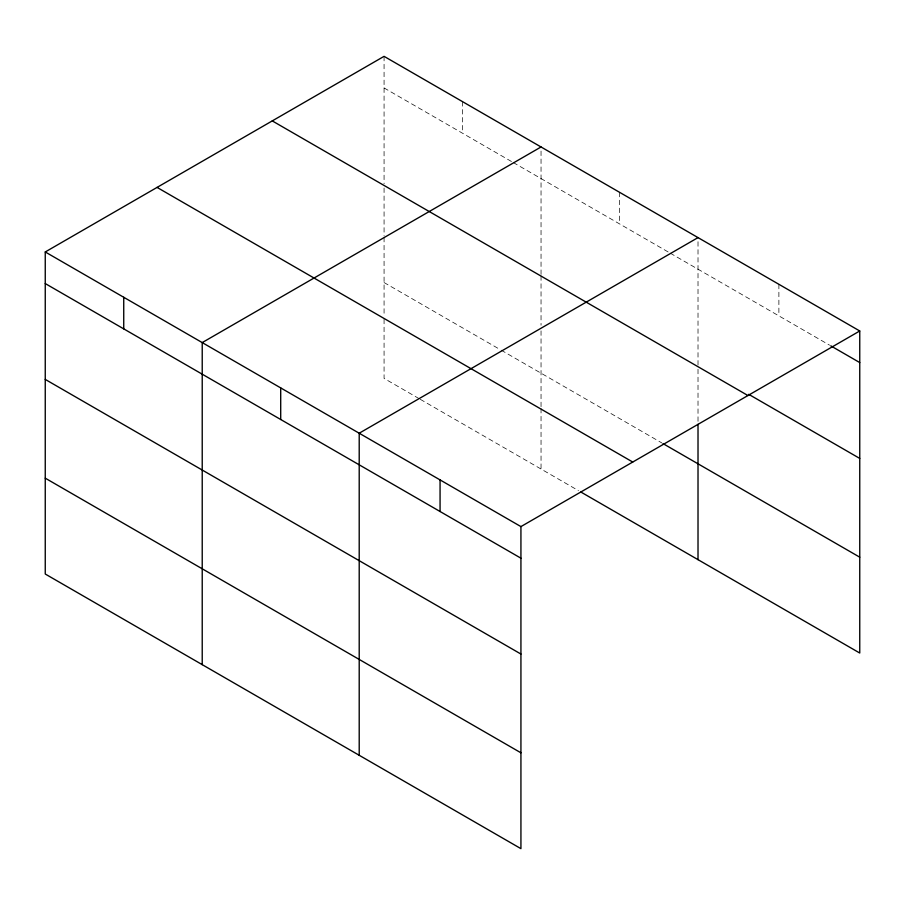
<?xml version="1.0" encoding="UTF-8"?>
<svg xmlns="http://www.w3.org/2000/svg" width="905" height="905" viewBox="0 0 905 905"><rect width="100%" height="100%" fill="white"/><g stroke="black" fill="none" stroke-linecap="round" stroke-linejoin="round"><path stroke-width="0.68" stroke-dasharray="4.53 3.39" d="M541.043 274.419L541.043 146.972M698.015 365.054L698.015 237.608M384.071 87.943L512.06 161.837M513.271 162.538L669.033 252.472M670.243 253.162L829.58 345.156M384.071 282.552L499.99 349.477M501.189 350.178L661.793 442.896M419.083 398.63L384.071 378.403L384.071 317.791M420.293 399.32L578.476 490.646M778.888 284.294L778.888 315.89M698.015 369.285L698.015 421.481M619.529 192.29L619.529 223.886M541.043 275.833L541.043 325.212M541.043 330.857L541.043 407.012M541.043 408.427L541.043 469.039M462.557 101.654L462.557 133.25M384.071 56.348L384.071 183.794M384.071 188.025L384.071 235.99M384.071 237.404L384.071 316.388"/><path stroke-width="1.36" d="M520.929 654.043L520.929 526.597L45.25 251.963L45.25 574.019L520.929 848.652L520.929 654.043L45.25 379.41M580.886 492.037L859.75 653.037L859.75 330.981L384.071 56.348L45.25 251.963M541.043 146.972L202.222 342.588L202.222 664.655M698.015 237.608L359.206 433.212L359.206 755.279M520.929 526.597L859.75 330.981M830.779 345.846L859.75 362.577M748.707 394.32L859.75 458.428M272.258 120.897L747.937 395.53M663.003 443.597L859.75 557.186M157.063 187.403L632.742 462.036M45.25 283.559L520.929 558.193M45.25 478.168L520.929 752.802M698.015 424.309L698.015 559.663M440.068 479.91L440.068 511.495M280.708 387.906L280.708 419.501M123.736 297.27L123.736 328.866"/></g></svg>
